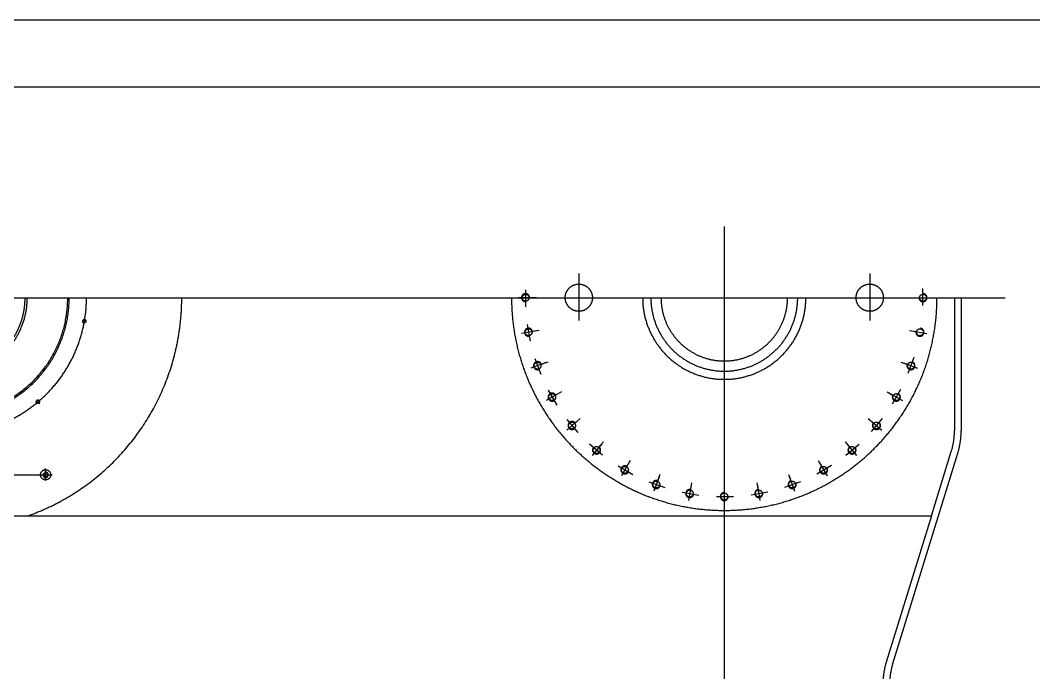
# Model space of a CAD drawing. Header units: millimetres. Extents: x 1934 to 22934, y 25951 to 41379.
# Drawn here: x 12591 to 16373, y 38945 to 41379 of the extents above; entities that cross this region are included whole.
import ezdxf

# ---------------------------------------------------------------- set-up
doc = ezdxf.new("R2010")
doc.units = ezdxf.units.MM
doc.header["$LTSCALE"] = 500
doc.linetypes.add('G', pattern=[2, 1.25, -0.25, 0.25, -0.25])
doc.linetypes.add('K', pattern=[2.5, 1.25, -0.25, 0.25, -0.25, 0.25, -0.25])
for name, color, linetype in [('01', 7, 'Continuous'), ('02', 1, 'Continuous'), ('05', 4, 'G'), ('07', 6, 'K')]:
    doc.layers.add(name, color=color, linetype=linetype)

# ---------------------------------------------------------------- blocks, each defined once
blk = doc.blocks.new('JGFD')
at = {"layer": '07', "color": 6, "linetype": 'K', "ltscale": 30}
for p, q in [((31767.2, 11782.6), (31767.2, 9169.8)), ((31224.4, 11607.1), (31224.4, 11432.3)), ((32310, 11607.1), (32310, 11432.3)), ((23860.7, 11517.4), (32815.7, 11517.4)), ((32626.2, 11517.4), (32626.2, 11022.4)), ((32651.2, 11517.4), (32651.2, 11022.4)), ((32638.1, 10936.1), (32395.5, 10151.4)), ((32540.2, 10704.4), (32614.2, 10943.4)), ((28618.6, 10857), (29258.6, 10856.9)), ((29234.7, 10835), (29234.7, 10880)), ((24993.2, 10704.4), (32540.2, 10704.4)), ((24993.2, 10704.4), (32540.2, 10704.4)), ((32540.2, 10704.4), (32371.6, 10157.9))]:
    blk.add_line(p, q, dxfattribs=at)
at = {"layer": '07', "color": 6, "linetype": 'K'}
for p, q in [((31025.7, 11546.6), (31025.7, 11483.2)), ((32508.7, 11488.1), (32508.7, 11551.6)), ((31055.8, 11517.4), (30999.5, 11517.4)), ((31065.9, 11517.4), (31035.9, 11517.4)), ((32468.4, 11517.4), (32498.4, 11517.4)), ((32478.5, 11517.4), (32534.8, 11517.4)), ((31066.6, 11393.8), (31011.1, 11384.1)), ((31031.8, 11417.4), (31042.9, 11354.9)), ((31076.5, 11395.6), (31047, 11390.4)), ((32457.8, 11395.6), (32487.3, 11390.4)), ((32467.7, 11393.8), (32523.2, 11384.1)), ((31098.7, 11274.1), (31045.8, 11254.8)), ((31060.4, 11291.2), (31082.1, 11231.6)), ((31108.2, 11277.5), (31080, 11267.3)), ((32426.1, 11277.5), (32454.3, 11267.3)), ((32435.6, 11274.1), (32488.5, 11254.8)), ((32453.9, 11236.3), (32475.6, 11295.9)), ((31151.1, 11161.7), (31102.3, 11133.5)), ((31110.4, 11171.9), (31142.1, 11117)), ((31159.8, 11166.7), (31133.8, 11151.7)), ((32374.5, 11166.7), (32400.5, 11151.7)), ((32383.2, 11161.7), (32432, 11133.5)), ((32394.7, 11121.3), (32426.4, 11176.2)), ((31222.2, 11060.1), (31179.1, 11023.9)), ((31180.3, 11063.1), (31221.1, 11014.5)), ((31229.9, 11066.6), (31207, 11047.3)), ((32304.4, 11066.6), (32327.3, 11047.3)), ((32312.1, 11060.1), (32355.2, 11023.9)), ((32316.4, 11018.4), (32357.2, 11067)), ((31312.9, 10930.6), (31264.3, 10971.3)), ((31309.9, 10972.4), (31273.7, 10929.3)), ((31316.4, 10980.2), (31297.1, 10957.2)), ((32217.9, 10980.2), (32237.2, 10957.2)), ((32221.4, 10930.6), (32270, 10971.3)), ((32224.4, 10972.4), (32260.6, 10929.3)), ((31411.5, 10901.3), (31383.3, 10852.6)), ((31416.5, 10910), (31401.5, 10884.1)), ((32112.6, 10860.6), (32167.5, 10892.3)), ((32117.8, 10910), (32132.8, 10884.1)), ((32122.8, 10901.3), (32151, 10852.6)), ((31371.1, 10889.8), (31426, 10858.1)), ((31527.3, 10858.4), (31517, 10830.2)), ((32007, 10858.4), (32017.3, 10830.2)), ((31486.1, 10830.6), (31545.7, 10808.9)), ((31523.9, 10848.9), (31504.6, 10796)), ((31643.6, 10816.8), (31633.8, 10761.4)), ((31645.4, 10826.7), (31640.2, 10797.2)), ((31767.2, 10816.1), (31767.2, 10786.1)), ((31888.9, 10826.7), (31894.1, 10797.2)), ((31890.7, 10816.8), (31900.5, 10761.4)), ((31993.3, 10810.6), (32052.9, 10832.3)), ((32010.5, 10848.9), (32029.7, 10796)), ((31609.6, 10792.2), (31672.1, 10781.2)), ((31767.2, 10806), (31767.2, 10749.7)), ((31867.1, 10782.1), (31929.6, 10793.1)), ((31737.9, 10775.9), (31801.4, 10775.9))]:
    blk.add_line(p, q, dxfattribs=at)
at = {"layer": '07', "color": 6, "linetype": 'K', "ltscale": 30}
for centre, radius in [((31224.4, 11517.4), 50.8), ((32310, 11517.4), 50.8), ((29379.4, 11429.2), 5.6), ((29205.7, 11128.2), 5.6), ((29234.7, 10856.9), 19), ((29234.7, 10856.9), 8)]:
    blk.add_circle(centre, radius, dxfattribs=at)
at = {"layer": '07', "color": 6, "linetype": 'K'}
for centre in [(31025.7, 11517.4), (32508.7, 11517.4), (31036.9, 11388.6), (32497.4, 11388.6), (31070.4, 11263.8), (32463.9, 11263.8), (31125, 11146.6), (32409.3, 11146.6), (31199.1, 11040.7), (32335.2, 11040.7), (31290.5, 10949.3), (32243.8, 10949.3), (31396.4, 10875.2), (32137.9, 10875.2), (31513.5, 10820.6), (32020.8, 10820.6), (31638.4, 10787.1), (31767.2, 10775.9), (31895.9, 10787.1)]:
    blk.add_circle(centre, 12.9, dxfattribs=at)
at = {"layer": '07', "color": 6, "linetype": 'K', "ltscale": 30}
for centre, radius, start, end in [((28879.2, 11517.4), 508, 179.9989, 0.0011), ((28879.2, 11517.4), 443.6, 180, 0), ((28879.2, 11517.4), 438.1, 180, 0), ((28879.2, 11517.4), 287.2, 180, 0), ((28879.2, 11517.4), 279, 180, 0), ((28879.2, 11517.4), 863.5, 289.6958, 0.0006), ((31767.2, 11517.8), 793.8, 180.0309, 359.9691), ((31767.2, 11517.4), 304.5, 180, 0), ((31767.2, 11517.4), 274, 180, 0), ((31767.2, 11517.4), 236, 180, 0), ((29379.4, 11429.2), 7, 340, 250), ((29205.7, 11128.2), 7, 300, 210), ((32359.2, 11022.4), 267, 342.7864, 0), ((32359.2, 11022.4), 292, 342.8183, 0), ((29234.7, 10856.9), 10, 189.9983, 99.9983), ((32639.2, 10075.4), 280, 162.8574, 180), ((32638.2, 10076.4), 254, 162.8183, 180)]:
    blk.add_arc(centre, radius, start, end, dxfattribs=at)
at = {"layer": '07', "color": 6, "linetype": 'K'}
for centre, start, end in [((31025.7, 11517.4), 0, 270.6603), ((32508.7, 11517.4), 180, 90.6603), ((31036.9, 11388.6), 10, 280.6603), ((32497.4, 11388.6), 170, 80.6603), ((31070.4, 11263.8), 20, 290.6603), ((32463.9, 11263.8), 160, 70.6603), ((31125, 11146.6), 30, 300.6603), ((32409.3, 11146.6), 150, 60.6603), ((31199.1, 11040.7), 40, 310.6603), ((32335.2, 11040.7), 140, 50.6603), ((31290.5, 10949.3), 139.3397, 50), ((32243.8, 10949.3), 130, 40.6603), ((31396.4, 10875.2), 60, 330.6603), ((32137.9, 10875.2), 120, 30.6603), ((31513.5, 10820.6), 70, 340.6603), ((32020.8, 10820.6), 110, 20.6603), ((31638.4, 10787.1), 80, 350.6603), ((31767.2, 10775.9), 90, 0.6603), ((31895.9, 10787.1), 100, 10.6603)]:
    blk.add_arc(centre, 15, start, end, dxfattribs=at)
blk = doc.blocks.new('*U1003')
at = {"layer": '01'}
blk.add_lwpolyline([(415, 292), (25, 292)], dxfattribs=at)
at = {"layer": '02'}
blk.add_lwpolyline([(420, 297), (0, 297)], dxfattribs=at)

msp = doc.modelspace()

# ---------------------------------------------------------------- block references
at = {"layer": '02', "xscale": 50, "yscale": 50, "zscale": 50}
msp.add_blockref('*U1003', (1934.276, 26528.745), dxfattribs=at)
at = {"layer": '05', "ltscale": 1.25}
msp.add_blockref('JGFD', (-16549.335, 28826.778), dxfattribs=at)

doc.saveas('drawing.dxf')
